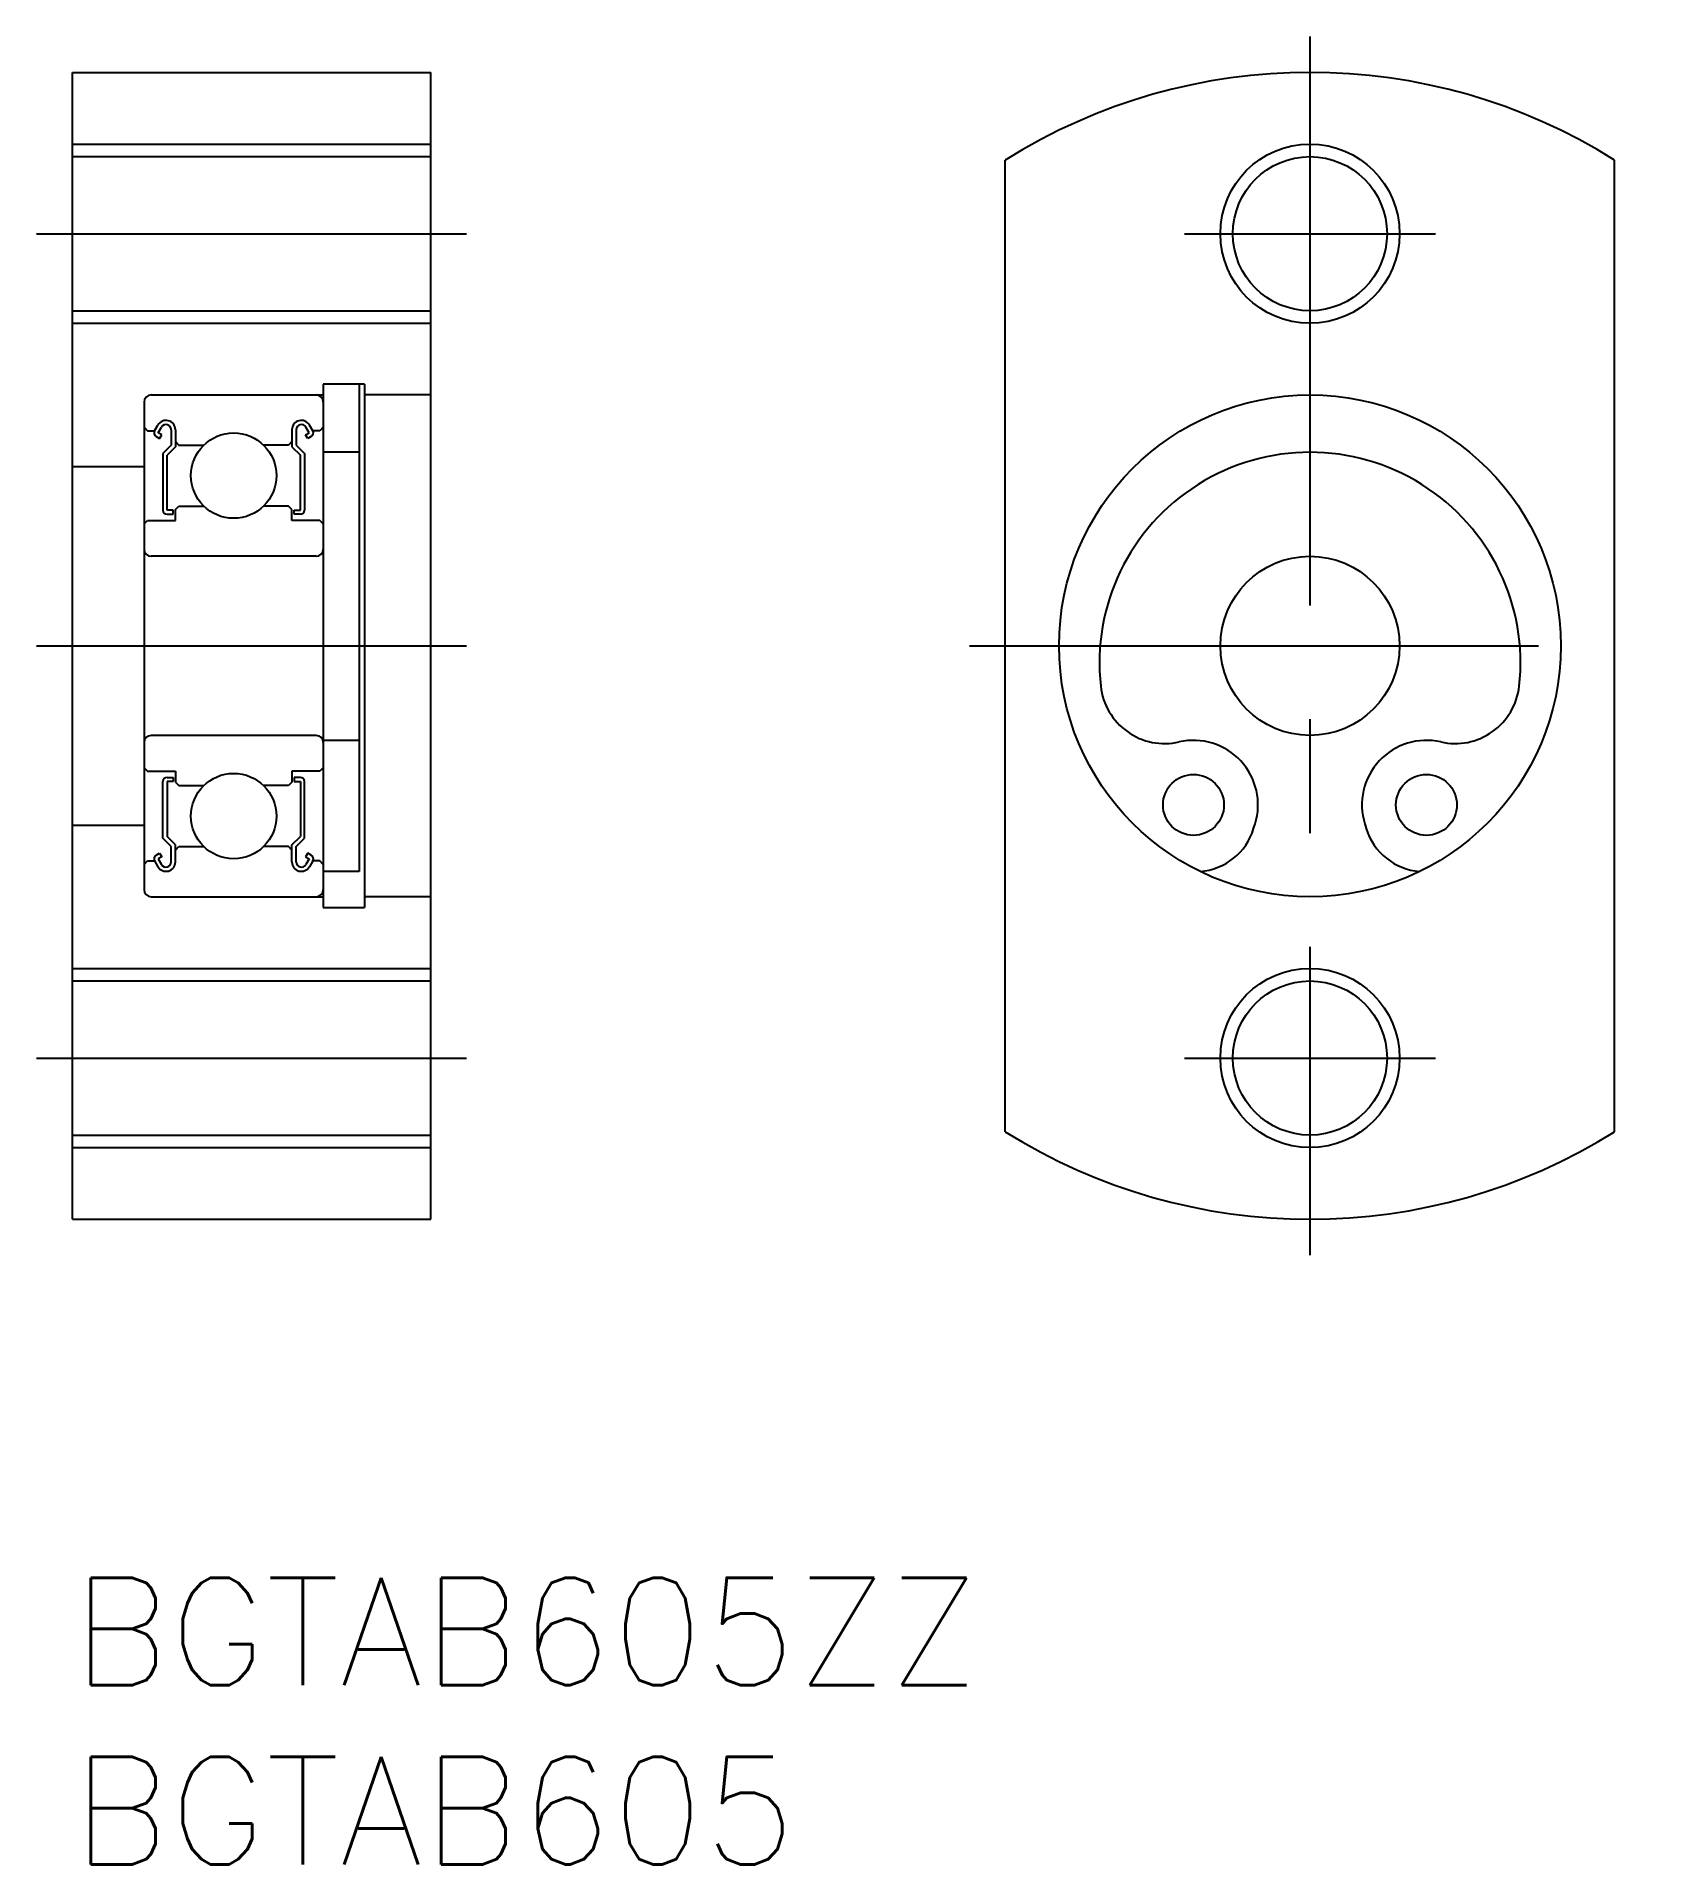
# Model space of a CAD drawing. Extents: x -1 to 44, y -8 to 43.
import ezdxf

# ---------------------------------------------------------------- set-up
doc = ezdxf.new("R2010")
doc.units = 0
doc.header["$LTSCALE"] = 0.5
doc.linetypes.add('CENTER', pattern=[50.8, 31.75, -6.35, 6.35, -6.35])
for name, color, linetype in [('MSM_CENTER', 1, 'CENTER'), ('MSM_CONTINUOUS', 7, 'CONTINUOUS'), ('MSM_NARROW', 5, 'CONTINUOUS'), ('MSM_PART_NUMBER', 7, 'CONTINUOUS')]:
    doc.layers.add(name, color=color, linetype=linetype)
doc.styles.get("Standard").update_dxf_attribs({"font": 'txt.shx', "height": 3, "bigfont": 'bigfont.shx'})

# ---------------------------------------------------------------- blocks, each defined once
blk = doc.blocks.new('*U2')
at = {"layer": 'MSM_PART_NUMBER'}
blk.add_text('BGTAB605ZZ', height=3, dxfattribs=at).set_placement((0, -3))
blk = doc.blocks.new('*U3')
at = {"layer": 'MSM_PART_NUMBER'}
blk.add_text('BGTAB605', height=3, dxfattribs=at).set_placement((0, -8))

msp = doc.modelspace()

# ---------------------------------------------------------------- linework, layer by layer
at = {"layer": 'MSM_CENTER'}
for p, q in [((34.53, 43), (34.53, 9)), ((-1, 37.5), (11, 37.5)), ((31.03, 37.5), (38.03, 37.5)), ((-1, 26), (11, 26)), ((25.03, 26), (44.03, 26)), ((-1, 14.5), (11, 14.5)), ((31.03, 14.5), (38.03, 14.5))]:
    msp.add_line(p, q, dxfattribs=at)
at = {"layer": 'MSM_CONTINUOUS'}
for p, q in [((0, 10), (0, 42)), ((0, 42), (10, 42)), ((10, 10), (10, 42)), ((0, 39.65), (10, 39.65)), ((26.03, 12.444), (26.03, 39.555)), ((43.03, 12.445), (43.03, 39.555)), ((0, 35.35), (10, 35.35)), ((8.15, 33.3, 1), (7, 33.3, 1)), ((7, 33.3), (7, 18.7)), ((8, 33.3), (8, 19.701)), ((8.15, 33.3), (8.15, 18.7)), ((2, 32.8), (2, 19.2)), ((2.2, 33), (7, 33)), ((10, 33), (8.16, 33)), ((2.291, 32), (2.386, 32.16)), ((6.709, 32), (6.614, 32.16)), ((2, 32.1), (2.1, 32)), ((2.1, 32), (2.291, 32)), ((2.334, 31.841), (2.434, 31.783)), ((2.392, 31.942), (2.487, 32.102)), ((2.493, 31.884), (2.392, 31.942)), ((2.434, 31.783), (2.493, 31.884)), ((2.757, 32.03), (2.757, 31.6)), ((2.873, 32.03), (2.873, 31.552)), ((2.873, 31.7), (2.973, 31.6)), ((6.127, 31.7), (6.027, 31.6)), ((6.127, 32.03), (6.127, 31.552)), ((6.243, 32.03), (6.243, 31.6)), ((6.507, 31.884), (6.608, 31.942)), ((6.566, 31.783), (6.507, 31.884)), ((6.608, 31.942), (6.513, 32.102)), ((6.666, 31.841), (6.566, 31.783)), ((6.9, 32), (6.709, 32)), ((7, 32.1), (6.9, 32)), ((2.757, 31.6), (2.524, 31.367)), ((2.524, 31.367), (2.524, 29.786)), ((2.873, 31.552), (2.64, 31.319)), ((2.64, 29.786), (2.64, 31.319)), ((2.973, 31.6), (3.666, 31.6)), ((6.027, 31.6), (5.334, 31.6)), ((6.127, 31.552), (6.36, 31.319)), ((6.243, 31.6), (6.476, 31.367)), ((6.36, 29.786), (6.36, 31.319)), ((6.476, 31.367), (6.476, 29.786)), ((8, 31.4, 1), (7, 31.4, 1)), ((0, 31), (2, 31)), ((2.815, 29.786), (2.64, 29.786)), ((2.64, 29.67), (2.815, 29.67)), ((2.815, 29.67), (2.815, 29.786)), ((2.873, 29.8), (2.973, 29.9)), ((2.873, 29.5), (2.873, 29.8)), ((2.973, 29.9), (3.666, 29.9)), ((6.027, 29.9), (5.334, 29.9)), ((6.127, 29.8), (6.027, 29.9)), ((6.127, 29.5), (6.127, 29.8)), ((6.185, 29.67), (6.185, 29.786)), ((6.185, 29.786), (6.36, 29.786)), ((6.36, 29.67), (6.185, 29.67)), ((2, 29.4), (2.1, 29.5)), ((2.1, 29.5), (2.873, 29.5)), ((6.9, 29.5), (6.127, 29.5)), ((7, 29.4), (6.9, 29.5)), ((6.8, 28.5), (2.2, 28.5)), ((6.8, 23.5), (2.2, 23.5)), ((8, 23.363, 1), (7, 23.363, 1)), ((2, 22.6), (2.1, 22.5)), ((2.1, 22.5), (2.873, 22.5)), ((2.873, 22.5), (2.873, 22.2)), ((6.127, 22.5), (6.127, 22.2)), ((6.9, 22.5), (6.127, 22.5)), ((7, 22.6), (6.9, 22.5)), ((2.524, 20.633), (2.524, 22.214)), ((2.64, 22.33), (2.815, 22.33)), ((2.64, 22.214), (2.64, 20.681)), ((2.815, 22.214), (2.64, 22.214)), ((2.815, 22.33), (2.815, 22.214)), ((2.873, 22.2), (2.973, 22.1)), ((2.973, 22.1), (3.666, 22.1)), ((6.027, 22.1), (5.334, 22.1)), ((6.127, 22.2), (6.027, 22.1)), ((6.185, 22.33), (6.185, 22.214)), ((6.36, 22.33), (6.185, 22.33)), ((6.185, 22.214), (6.36, 22.214)), ((6.36, 22.214), (6.36, 20.681)), ((6.476, 20.633), (6.476, 22.214)), ((0, 21), (2, 21)), ((32.959, 20.901), (33, 21.033)), ((36.059, 21.033), (36.1, 20.901)), ((2.757, 20.4), (2.524, 20.633)), ((2.873, 20.448), (2.64, 20.681)), ((2.873, 19.97), (2.873, 20.448)), ((6.127, 20.448), (6.36, 20.681)), ((6.127, 19.97), (6.127, 20.448)), ((6.243, 20.4), (6.476, 20.633)), ((2, 19.9), (2.1, 20)), ((2.1, 20), (2.291, 20)), ((2.291, 20), (2.386, 19.839)), ((2.334, 20.159), (2.434, 20.217)), ((2.493, 20.116), (2.392, 20.058)), ((2.392, 20.058), (2.487, 19.898)), ((2.434, 20.217), (2.493, 20.116)), ((2.757, 19.97), (2.757, 20.4)), ((2.873, 20.3), (2.973, 20.4)), ((2.973, 20.4), (3.666, 20.4)), ((6.027, 20.4), (5.334, 20.4)), ((6.127, 20.3), (6.027, 20.4)), ((6.243, 19.97), (6.243, 20.4)), ((6.566, 20.217), (6.507, 20.116)), ((6.507, 20.116), (6.608, 20.058)), ((6.608, 20.058), (6.513, 19.898)), ((6.666, 20.159), (6.566, 20.217)), ((6.709, 20), (6.614, 19.839)), ((6.9, 20), (6.709, 20)), ((7, 19.9), (6.9, 20)), ((8, 19.701, 1), (7, 19.701, 1)), ((2.2, 19), (7, 19)), ((10, 19), (8.16, 19)), ((7, 18.7, 1), (8.15, 18.7, 1)), ((0, 16.65), (10, 16.65)), ((0, 12.35), (10, 12.35)), ((0, 10), (10, 10))]:
    msp.add_line(p, q, dxfattribs=at)
for centre, radius in [((34.53, 37.5), 2.15), ((34.53, 26), 7), ((4.5, 30.75), 1.191), ((34.53, 26), 2.5), ((4.5, 21.25), 1.191), ((31.28, 21.563), 0.85), ((37.78, 21.563), 0.85), ((34.53, 14.5), 2.15)]:
    msp.add_circle(centre, radius, dxfattribs=at)
for centre, radius, start, end in [((34.53, 26), 16, 57.9099, 122.0898), ((2.2, 32.8), 0.2, 90, 180), ((6.8, 32.8), 0.2, 0, 90), ((2.612, 32.03), 0.261, 0, 150.0001), ((2.612, 32.03), 0.145, 0, 149.9998), ((6.388, 32.03), 0.261, 29.9999, 180), ((6.388, 32.03), 0.145, 30.0002, 180), ((2.392, 31.942), 0.116, 150.0032, 239.9985), ((6.608, 31.942), 0.116, 300.0015, 29.9968), ((34.53, 25.525), 5.875, 353.6311, 186.3689), ((2.64, 29.786), 0.116, 180.0001, 270), ((6.36, 29.786), 0.116, 270, 359.9999), ((2.2, 28.7), 0.2, 180, 270), ((6.8, 28.7), 0.2, 270, 0), ((30.48, 25.073), 1.8, 186.3689, 282.8371), ((38.579, 25.073), 1.8, 257.1629, 353.6311), ((2.2, 23.3), 0.2, 90, 180), ((6.8, 23.3), 0.2, 0, 90), ((31.28, 21.563), 1.8, 342.8818, 102.8371), ((37.78, 21.563), 1.8, 77.1629, 197.1182), ((2.64, 22.214), 0.116, 90, 179.9999), ((6.36, 22.214), 0.116, 0.0001, 90), ((31.334, 21.401), 1.7, 274.4331, 342.8818), ((37.725, 21.401), 1.7, 197.1182, 265.5669), ((2.392, 20.058), 0.116, 120.0015, 209.9968), ((2.612, 19.97), 0.261, 209.9999, 0), ((2.612, 19.97), 0.145, 210.0002, 0), ((6.388, 19.97), 0.261, 180, 330.0001), ((6.388, 19.97), 0.145, 180, 329.9998), ((6.608, 20.058), 0.116, 330.0032, 59.9985), ((2.2, 19.2), 0.2, 180, 270), ((6.8, 19.2), 0.2, 270, 0), ((34.53, 26), 16, 237.9102, 302.0901)]:
    msp.add_arc(centre, radius, start, end, dxfattribs=at)
at = {"layer": 'MSM_NARROW'}
for p, q in [((0, 40), (10, 40)), ((0, 35), (10, 35)), ((0, 17), (10, 17)), ((0, 12), (10, 12))]:
    msp.add_line(p, q, dxfattribs=at)
for centre in [(34.53, 37.5), (34.53, 14.5)]:
    msp.add_circle(centre, 2.5, dxfattribs=at)

# ---------------------------------------------------------------- block references
at = {"layer": 'MSM_CONTINUOUS'}
for name in ['*U2', '*U3']:
    msp.add_blockref(name, (0, 0), dxfattribs=at)

doc.saveas('drawing.dxf')
